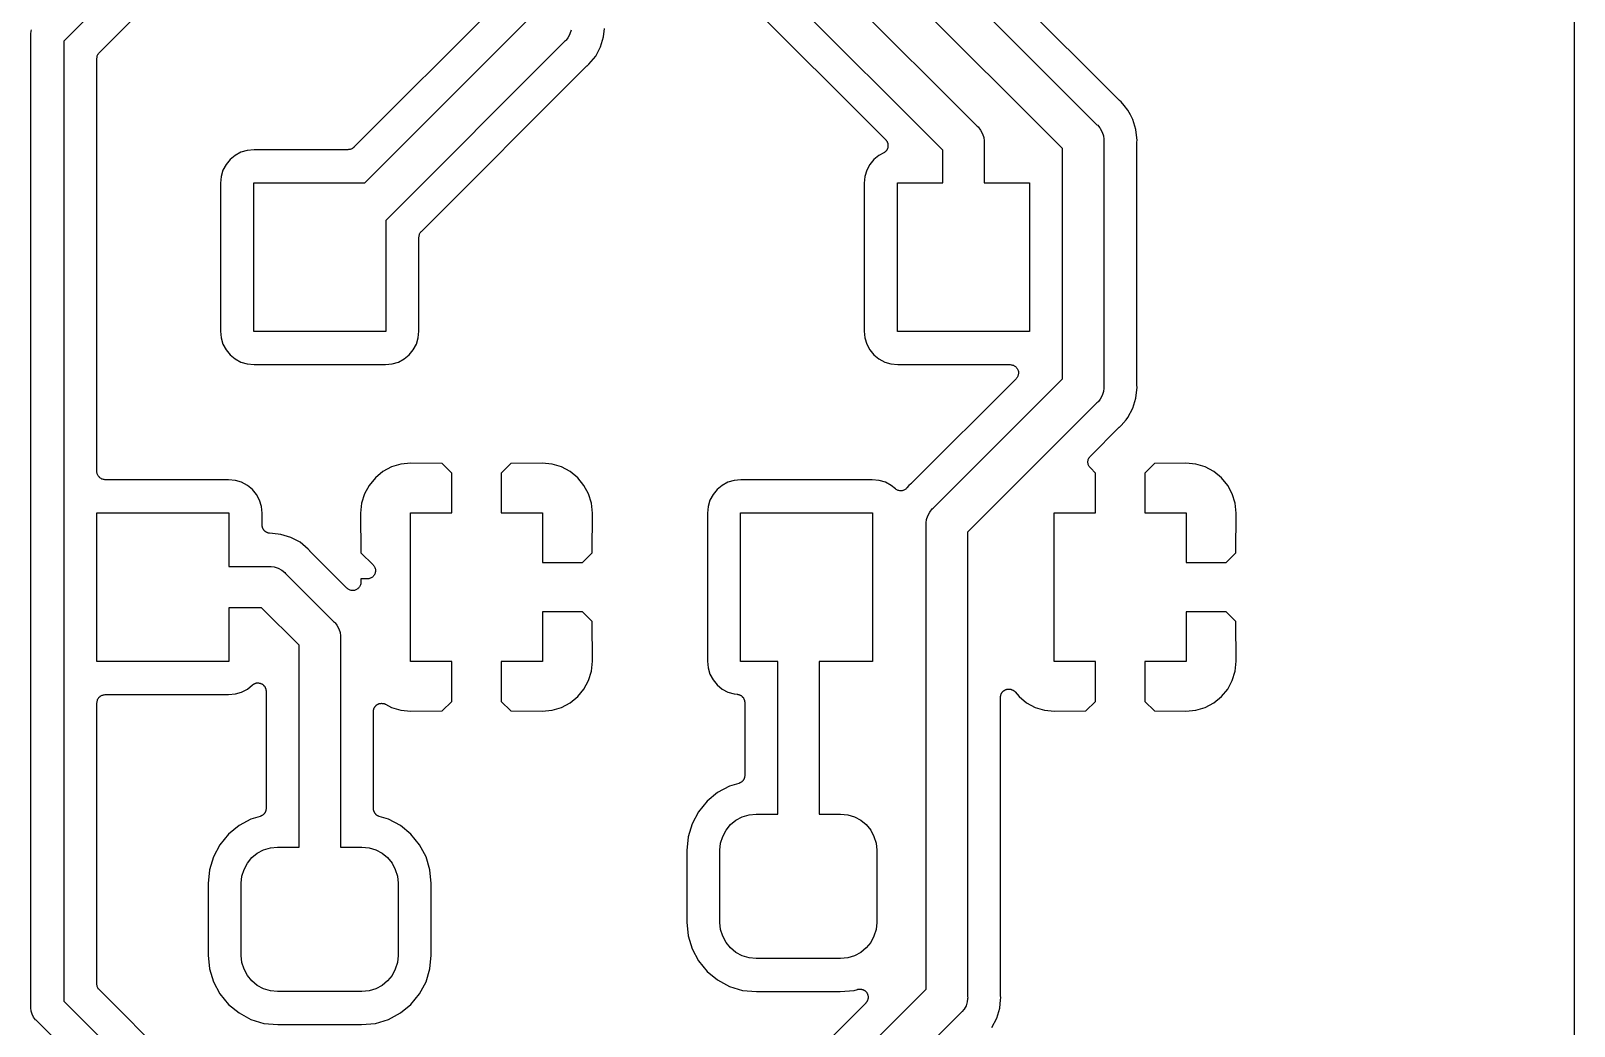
# Model space of a CAD drawing. Extents: x 150 to 178.5, y -114.8 to -80.
# Drawn here: x 169.15 to 178.5, y -110.06 to -104.03 of the extents above; entities that cross this region are included whole.
import ezdxf

# ---------------------------------------------------------------- set-up
doc = ezdxf.new("R2010")
doc.units = 0
doc.header["$MEASUREMENT"] = 0
doc.layers.add('BLACK', color=7, linetype='CONTINUOUS')

msp = doc.modelspace()

# ---------------------------------------------------------------- linework, layer by layer
at = {"layer": 'BLACK', "linetype": 'CONTINUOUS'}
for p, q in [((178.5, -80.05), (178.5, -114.725)), ((170.796, -102.645), (169.35, -104.091)), ((172.875, -102.598), (174.884, -104.607)), ((174.675, -104.752), (172.666, -102.743)), ((169.565, -104.16), (170.825, -102.9)), ((172.71, -103.07), (174.329, -104.688)), ((174.125, -103.113), (175.609, -104.597)), ((175.742, -104.447), (174.34, -103.045)), ((175.4, -104.742), (173.916, -103.258)), ((171.96, -103.88), (171.106, -104.734)), ((171.173, -104.95), (172.175, -103.948)), ((169.15, -104.045), (169.151, -104.032)), ((169.15, -104.05), (169.15, -104.045)), ((169.15, -104.045), (169.15, -104.045)), ((169.15, -104.055), (169.15, -104.05)), ((169.15, -109.945), (169.15, -104.055)), ((169.151, -104.03), (169.154, -104.023)), ((169.151, -104.032), (169.151, -104.03)), ((172.416, -104.048), (172.404, -104.07)), ((172.423, -104.025), (172.416, -104.047)), ((172.416, -104.047), (172.416, -104.048)), ((172.602, -104.125), (172.62, -104.064)), ((172.62, -104.064), (172.625, -104.014)), ((169.35, -104.091), (169.35, -109.909)), ((172.384, -104.093), (171.3, -105.177)), ((172.389, -104.089), (172.384, -104.093)), ((172.393, -104.084), (172.389, -104.089)), ((172.404, -104.07), (172.393, -104.084)), ((172.572, -104.181), (172.602, -104.125)), ((169.55, -104.194), (169.551, -104.19)), ((169.55, -104.195), (169.55, -104.194)), ((169.55, -106.699), (169.55, -104.195)), ((169.55, -104.195), (169.55, -104.195)), ((169.55, -104.195), (169.55, -104.195)), ((169.55, -104.195), (169.55, -104.195)), ((169.551, -104.185), (169.552, -104.18)), ((169.551, -104.19), (169.551, -104.185)), ((169.551, -104.185), (169.551, -104.185)), ((169.551, -104.185), (169.551, -104.185)), ((169.552, -104.18), (169.554, -104.176)), ((169.554, -104.175), (169.556, -104.171)), ((169.554, -104.176), (169.554, -104.175)), ((169.554, -104.176), (169.554, -104.176)), ((169.556, -104.171), (169.558, -104.167)), ((169.558, -104.167), (169.559, -104.167)), ((169.559, -104.167), (169.562, -104.163)), ((169.559, -104.167), (169.559, -104.167)), ((169.562, -104.163), (169.565, -104.16)), ((171.516, -105.244), (172.517, -104.243)), ((172.517, -104.242), (172.519, -104.241)), ((172.517, -104.243), (172.517, -104.242)), ((172.519, -104.241), (172.52, -104.24)), ((172.52, -104.24), (172.531, -104.231)), ((172.531, -104.231), (172.572, -104.181)), ((175.743, -104.449), (175.742, -104.447)), ((175.745, -104.45), (175.743, -104.449)), ((175.756, -104.459), (175.745, -104.45)), ((175.745, -104.45), (175.745, -104.45)), ((175.773, -104.48), (175.756, -104.459)), ((175.797, -104.509), (175.773, -104.48)), ((175.773, -104.48), (175.773, -104.48)), ((175.812, -104.538), (175.797, -104.509)), ((174.884, -104.607), (174.889, -104.611)), ((174.889, -104.611), (174.893, -104.616)), ((174.893, -104.616), (174.893, -104.616)), ((174.893, -104.616), (174.9, -104.625)), ((174.9, -104.625), (174.904, -104.63)), ((175.609, -104.597), (175.614, -104.601)), ((175.614, -104.601), (175.618, -104.606)), ((175.618, -104.606), (175.618, -104.606)), ((175.618, -104.606), (175.626, -104.616)), ((175.626, -104.616), (175.629, -104.62)), ((175.629, -104.62), (175.641, -104.642)), ((175.827, -104.565), (175.812, -104.538)), ((175.812, -104.538), (175.812, -104.538)), ((175.845, -104.626), (175.827, -104.565)), ((175.85, -104.676), (175.845, -104.626)), ((174.329, -104.688), (174.329, -104.689)), ((174.329, -104.689), (174.331, -104.691)), ((174.331, -104.691), (174.332, -104.692)), ((174.332, -104.692), (174.334, -104.694)), ((174.334, -104.694), (174.335, -104.696)), ((174.335, -104.696), (174.336, -104.698)), ((174.336, -104.698), (174.338, -104.7)), ((174.338, -104.7), (174.338, -104.703)), ((174.338, -104.703), (174.34, -104.705)), ((174.34, -104.705), (174.34, -104.707)), ((174.34, -104.707), (174.341, -104.709)), ((174.341, -104.709), (174.342, -104.712)), ((174.342, -104.712), (174.342, -104.714)), ((174.342, -104.714), (174.343, -104.717)), ((174.343, -104.717), (174.343, -104.719)), ((174.343, -104.719), (174.343, -104.722)), ((174.904, -104.63), (174.916, -104.652)), ((174.916, -104.652), (174.923, -104.675)), ((174.923, -104.675), (174.925, -104.694)), ((174.925, -104.694), (174.925, -104.694)), ((174.925, -104.694), (174.926, -104.7)), ((174.926, -104.7), (174.925, -104.706)), ((174.925, -104.706), (174.925, -104.95)), ((175.641, -104.642), (175.648, -104.665)), ((175.648, -104.665), (175.65, -104.684)), ((175.65, -104.684), (175.65, -104.684)), ((175.65, -104.684), (175.651, -104.69)), ((175.651, -104.69), (175.65, -104.696)), ((175.65, -104.696), (175.65, -106.184)), ((175.852, -104.69), (175.85, -104.676)), ((175.85, -104.676), (175.85, -104.676)), ((175.85, -104.704), (175.852, -104.69)), ((175.85, -104.706), (175.85, -104.704)), ((175.85, -104.708), (175.85, -104.706)), ((175.85, -106.172), (175.85, -104.708)), ((175.85, -104.708), (175.85, -104.708)), ((170.358, -104.808), (170.333, -104.838)), ((170.388, -104.783), (170.358, -104.808)), ((170.423, -104.764), (170.388, -104.783)), ((170.461, -104.753), (170.423, -104.764)), ((170.502, -104.749), (170.461, -104.753)), ((171.071, -104.749), (170.502, -104.749)), ((171.075, -104.748), (171.071, -104.749)), ((171.08, -104.748), (171.075, -104.748)), ((171.081, -104.748), (171.08, -104.748)), ((171.08, -104.748), (171.08, -104.748)), ((171.085, -104.747), (171.081, -104.748)), ((171.089, -104.745), (171.085, -104.747)), ((171.09, -104.745), (171.089, -104.745)), ((171.094, -104.743), (171.09, -104.745)), ((171.09, -104.745), (171.09, -104.745)), ((171.098, -104.741), (171.094, -104.743)), ((171.099, -104.74), (171.098, -104.741)), ((171.098, -104.741), (171.098, -104.741)), ((171.102, -104.737), (171.099, -104.74)), ((171.106, -104.735), (171.102, -104.737)), ((171.106, -104.734), (171.106, -104.734)), ((171.106, -104.734), (171.106, -104.734)), ((171.106, -104.734), (171.106, -104.734)), ((171.106, -104.734), (171.106, -104.735)), ((174.258, -104.808), (174.233, -104.838)), ((174.288, -104.783), (174.258, -104.808)), ((174.317, -104.768), (174.288, -104.783)), ((174.319, -104.766), (174.317, -104.768)), ((174.321, -104.765), (174.319, -104.766)), ((174.323, -104.764), (174.321, -104.765)), ((174.325, -104.762), (174.323, -104.764)), ((174.327, -104.761), (174.325, -104.762)), ((174.328, -104.759), (174.327, -104.761)), ((174.33, -104.757), (174.328, -104.759)), ((174.332, -104.755), (174.33, -104.757)), ((174.333, -104.753), (174.332, -104.755)), ((174.335, -104.752), (174.333, -104.753)), ((174.336, -104.749), (174.335, -104.752)), ((174.337, -104.747), (174.336, -104.749)), ((174.338, -104.745), (174.337, -104.747)), ((174.339, -104.743), (174.338, -104.745)), ((174.34, -104.741), (174.339, -104.743)), ((174.341, -104.738), (174.34, -104.741)), ((174.342, -104.736), (174.341, -104.738)), ((174.343, -104.729), (174.342, -104.731)), ((174.342, -104.731), (174.342, -104.734)), ((174.342, -104.734), (174.342, -104.736)), ((174.343, -104.722), (174.343, -104.724)), ((174.343, -104.724), (174.343, -104.726)), ((174.343, -104.726), (174.343, -104.729)), ((174.675, -104.95), (174.675, -104.752)), ((175.4, -106.138), (175.4, -104.742)), ((170.314, -104.873), (170.303, -104.911)), ((170.333, -104.838), (170.314, -104.873)), ((174.214, -104.873), (174.203, -104.911)), ((174.233, -104.838), (174.214, -104.873)), ((170.303, -104.911), (170.299, -104.952)), ((170.299, -104.952), (170.299, -105.848)), ((170.5, -105.85), (170.5, -104.95)), ((170.5, -104.95), (171.173, -104.95)), ((174.203, -104.911), (174.199, -104.952)), ((174.199, -104.952), (174.199, -105.848)), ((174.4, -105.85), (174.4, -104.95)), ((174.4, -104.95), (174.675, -104.95)), ((174.925, -104.95), (175.2, -104.95)), ((175.2, -104.95), (175.2, -105.85)), ((171.3, -105.177), (171.3, -105.85)), ((171.501, -105.278), (171.502, -105.274)), ((171.501, -105.279), (171.501, -105.278)), ((171.501, -105.848), (171.501, -105.279)), ((171.501, -105.279), (171.501, -105.279)), ((171.501, -105.279), (171.501, -105.279)), ((171.501, -105.279), (171.501, -105.279)), ((171.502, -105.269), (171.504, -105.264)), ((171.502, -105.274), (171.502, -105.269)), ((171.502, -105.269), (171.502, -105.269)), ((171.502, -105.269), (171.502, -105.269)), ((171.504, -105.264), (171.505, -105.26)), ((171.505, -105.259), (171.507, -105.255)), ((171.505, -105.26), (171.505, -105.259)), ((171.505, -105.26), (171.505, -105.26)), ((171.507, -105.255), (171.51, -105.251)), ((171.51, -105.251), (171.513, -105.247)), ((171.51, -105.251), (171.51, -105.251)), ((171.51, -105.251), (171.51, -105.251)), ((171.513, -105.247), (171.516, -105.244)), ((170.299, -105.848), (170.303, -105.889)), ((170.303, -105.889), (170.314, -105.927)), ((170.314, -105.927), (170.333, -105.962)), ((171.3, -105.85), (170.5, -105.85)), ((171.467, -105.962), (171.486, -105.927)), ((171.486, -105.927), (171.497, -105.889)), ((171.497, -105.889), (171.501, -105.848)), ((174.199, -105.848), (174.203, -105.889)), ((174.203, -105.889), (174.214, -105.927)), ((174.214, -105.927), (174.233, -105.962)), ((175.2, -105.85), (174.4, -105.85)), ((170.333, -105.962), (170.358, -105.992)), ((170.358, -105.992), (170.388, -106.017)), ((170.388, -106.017), (170.423, -106.036)), ((171.377, -106.036), (171.412, -106.017)), ((171.412, -106.017), (171.442, -105.992)), ((171.442, -105.992), (171.467, -105.962)), ((174.233, -105.962), (174.258, -105.992)), ((174.258, -105.992), (174.288, -106.017)), ((174.288, -106.017), (174.323, -106.036)), ((170.423, -106.036), (170.461, -106.047)), ((170.461, -106.047), (170.502, -106.051)), ((170.502, -106.051), (171.298, -106.051)), ((171.298, -106.051), (171.339, -106.047)), ((171.339, -106.047), (171.377, -106.036)), ((174.323, -106.036), (174.361, -106.047)), ((174.361, -106.047), (174.402, -106.051)), ((174.402, -106.051), (175.083, -106.051)), ((175.083, -106.051), (175.084, -106.051)), ((175.084, -106.051), (175.084, -106.051)), ((175.084, -106.051), (175.084, -106.051)), ((175.084, -106.051), (175.084, -106.051)), ((175.084, -106.051), (175.089, -106.052)), ((175.089, -106.052), (175.094, -106.052)), ((175.094, -106.052), (175.094, -106.052)), ((175.094, -106.052), (175.094, -106.052)), ((175.094, -106.052), (175.098, -106.054)), ((175.098, -106.054), (175.103, -106.055)), ((175.103, -106.055), (175.103, -106.055)), ((175.103, -106.055), (175.103, -106.055)), ((175.103, -106.055), (175.107, -106.058)), ((175.107, -106.058), (175.112, -106.06)), ((175.112, -106.06), (175.112, -106.06)), ((175.112, -106.06), (175.112, -106.06)), ((175.112, -106.06), (175.115, -106.063)), ((175.115, -106.063), (175.119, -106.066)), ((175.119, -106.066), (175.119, -106.066)), ((175.119, -106.066), (175.119, -106.066)), ((175.119, -106.066), (175.122, -106.07)), ((175.122, -106.07), (175.125, -106.074)), ((175.125, -106.074), (175.125, -106.074)), ((175.125, -106.074), (175.125, -106.074)), ((175.125, -106.074), (175.127, -106.078)), ((175.127, -106.078), (175.13, -106.082)), ((175.13, -106.121), (175.127, -106.125)), ((175.13, -106.082), (175.13, -106.082)), ((175.13, -106.082), (175.13, -106.082)), ((175.13, -106.082), (175.131, -106.087)), ((175.131, -106.116), (175.13, -106.12)), ((175.13, -106.12), (175.13, -106.121)), ((175.13, -106.121), (175.13, -106.121)), ((175.131, -106.087), (175.133, -106.092)), ((175.132, -106.111), (175.131, -106.116)), ((175.133, -106.106), (175.132, -106.111)), ((175.132, -106.111), (175.132, -106.111)), ((175.132, -106.111), (175.132, -106.111)), ((175.133, -106.092), (175.133, -106.092)), ((175.133, -106.092), (175.133, -106.092)), ((175.133, -106.092), (175.133, -106.096)), ((175.133, -106.096), (175.133, -106.101)), ((175.133, -106.101), (175.133, -106.101)), ((175.133, -106.101), (175.133, -106.102)), ((175.133, -106.102), (175.133, -106.106)), ((175.119, -106.137), (174.483, -106.772)), ((174.616, -106.922), (175.4, -106.138)), ((175.122, -106.133), (175.119, -106.137)), ((175.119, -106.137), (175.119, -106.137)), ((175.119, -106.137), (175.119, -106.137)), ((175.119, -106.137), (175.119, -106.137)), ((175.125, -106.129), (175.122, -106.133)), ((175.127, -106.125), (175.125, -106.129)), ((175.125, -106.129), (175.125, -106.129)), ((175.125, -106.129), (175.125, -106.129)), ((175.648, -106.215), (175.641, -106.238)), ((175.65, -106.196), (175.648, -106.213)), ((175.648, -106.213), (175.648, -106.215)), ((175.65, -106.184), (175.651, -106.19)), ((175.651, -106.19), (175.65, -106.196)), ((175.65, -106.196), (175.65, -106.196)), ((175.845, -106.254), (175.85, -106.204)), ((175.85, -106.174), (175.85, -106.172)), ((175.85, -106.176), (175.85, -106.174)), ((175.852, -106.19), (175.85, -106.176)), ((175.85, -106.176), (175.85, -106.176)), ((175.85, -106.204), (175.852, -106.19)), ((175.85, -106.204), (175.85, -106.204)), ((175.609, -106.283), (174.825, -107.067)), ((175.614, -106.279), (175.609, -106.283)), ((175.618, -106.274), (175.614, -106.279)), ((175.629, -106.26), (175.618, -106.274)), ((175.618, -106.274), (175.618, -106.274)), ((175.641, -106.238), (175.629, -106.26)), ((175.827, -106.315), (175.845, -106.254)), ((175.756, -106.421), (175.785, -106.385)), ((175.785, -106.385), (175.797, -106.371)), ((175.785, -106.385), (175.785, -106.385)), ((175.797, -106.371), (175.827, -106.315)), ((175.569, -106.606), (175.742, -106.433)), ((175.742, -106.432), (175.744, -106.431)), ((175.742, -106.433), (175.742, -106.432)), ((175.744, -106.431), (175.745, -106.43)), ((175.745, -106.43), (175.756, -106.421)), ((171.335, -106.671), (171.283, -106.699)), ((171.391, -106.654), (171.335, -106.671)), ((171.452, -106.648), (171.391, -106.654)), ((171.642, -106.65), (171.452, -106.648)), ((171.7, -106.708), (171.642, -106.65)), ((172.058, -106.65), (172, -106.708)), ((172.248, -106.648), (172.058, -106.65)), ((172.309, -106.654), (172.248, -106.648)), ((172.365, -106.671), (172.309, -106.654)), ((172.417, -106.699), (172.365, -106.671)), ((175.554, -106.636), (175.555, -106.632)), ((175.554, -106.641), (175.554, -106.636)), ((175.554, -106.646), (175.554, -106.641)), ((175.554, -106.641), (175.554, -106.641)), ((175.554, -106.641), (175.554, -106.641)), ((175.555, -106.651), (175.554, -106.646)), ((175.555, -106.631), (175.556, -106.627)), ((175.555, -106.632), (175.555, -106.631)), ((175.555, -106.631), (175.555, -106.631)), ((175.556, -106.656), (175.555, -106.651)), ((175.555, -106.651), (175.555, -106.651)), ((175.555, -106.651), (175.555, -106.651)), ((175.556, -106.627), (175.558, -106.622)), ((175.557, -106.66), (175.556, -106.656)), ((175.558, -106.66), (175.557, -106.66)), ((175.558, -106.622), (175.56, -106.618)), ((175.558, -106.622), (175.558, -106.622)), ((175.558, -106.622), (175.558, -106.622)), ((175.56, -106.665), (175.558, -106.66)), ((175.558, -106.66), (175.558, -106.66)), ((175.56, -106.618), (175.562, -106.614)), ((175.562, -106.669), (175.56, -106.665)), ((175.562, -106.614), (175.562, -106.613)), ((175.562, -106.613), (175.563, -106.613)), ((175.565, -106.673), (175.562, -106.669)), ((175.562, -106.669), (175.562, -106.669)), ((175.562, -106.669), (175.562, -106.669)), ((175.563, -106.613), (175.566, -106.61)), ((175.568, -106.676), (175.565, -106.673)), ((175.566, -106.61), (175.569, -106.606)), ((175.568, -106.677), (175.568, -106.676)), ((175.569, -106.677), (175.568, -106.677)), ((175.568, -106.677), (175.568, -106.677)), ((175.568, -106.677), (175.568, -106.677)), ((175.6, -106.708), (175.569, -106.677)), ((175.958, -106.65), (175.9, -106.708)), ((176.148, -106.648), (175.958, -106.65)), ((176.209, -106.654), (176.148, -106.648)), ((176.265, -106.671), (176.209, -106.654)), ((176.317, -106.699), (176.265, -106.671)), ((169.55, -106.704), (169.55, -106.699)), ((169.551, -106.708), (169.55, -106.704)), ((169.551, -106.709), (169.551, -106.708)), ((169.551, -106.708), (169.551, -106.708)), ((169.552, -106.713), (169.551, -106.709)), ((169.554, -106.718), (169.552, -106.713)), ((169.556, -106.722), (169.554, -106.718)), ((169.554, -106.718), (169.554, -106.718)), ((169.554, -106.718), (169.554, -106.718)), ((169.558, -106.726), (169.556, -106.722)), ((169.561, -106.73), (169.558, -106.726)), ((169.558, -106.726), (169.558, -106.726)), ((169.558, -106.726), (169.558, -106.726)), ((169.564, -106.734), (169.561, -106.73)), ((169.565, -106.734), (169.564, -106.734)), ((169.564, -106.734), (169.564, -106.734)), ((169.568, -106.737), (169.565, -106.734)), ((169.572, -106.74), (169.568, -106.737)), ((169.576, -106.742), (169.572, -106.74)), ((169.572, -106.74), (169.572, -106.74)), ((169.572, -106.74), (169.572, -106.74)), ((169.58, -106.745), (169.576, -106.742)), ((169.581, -106.745), (169.58, -106.745)), ((169.58, -106.745), (169.58, -106.745)), ((169.585, -106.746), (169.581, -106.745)), ((169.59, -106.748), (169.585, -106.746)), ((169.595, -106.748), (169.59, -106.748)), ((169.59, -106.748), (169.59, -106.748)), ((169.59, -106.748), (169.59, -106.748)), ((169.599, -106.749), (169.595, -106.748)), ((169.6, -106.749), (169.599, -106.749)), ((170.348, -106.749), (169.6, -106.749)), ((169.6, -106.749), (169.6, -106.749)), ((169.6, -106.749), (169.6, -106.749)), ((169.6, -106.749), (169.6, -106.749)), ((170.389, -106.753), (170.348, -106.749)), ((170.427, -106.764), (170.389, -106.753)), ((170.462, -106.783), (170.427, -106.764)), ((171.237, -106.737), (171.199, -106.783)), ((171.283, -106.699), (171.237, -106.737)), ((171.7, -106.95), (171.7, -106.708)), ((172, -106.708), (172, -106.95)), ((172.463, -106.737), (172.417, -106.699)), ((172.501, -106.783), (172.463, -106.737)), ((173.373, -106.764), (173.338, -106.783)), ((173.411, -106.753), (173.373, -106.764)), ((173.452, -106.749), (173.411, -106.753)), ((174.248, -106.749), (173.452, -106.749)), ((174.289, -106.753), (174.248, -106.749)), ((174.327, -106.764), (174.289, -106.753)), ((174.362, -106.783), (174.327, -106.764)), ((174.48, -106.775), (174.469, -106.784)), ((174.481, -106.774), (174.48, -106.775)), ((174.483, -106.773), (174.481, -106.774)), ((174.483, -106.772), (174.483, -106.773)), ((175.6, -106.95), (175.6, -106.708)), ((175.9, -106.708), (175.9, -106.95)), ((176.363, -106.737), (176.317, -106.699)), ((176.401, -106.783), (176.363, -106.737)), ((170.492, -106.808), (170.462, -106.783)), ((170.517, -106.838), (170.492, -106.808)), ((170.536, -106.873), (170.517, -106.838)), ((171.171, -106.835), (171.154, -106.891)), ((171.199, -106.783), (171.171, -106.835)), ((172.529, -106.835), (172.501, -106.783)), ((172.546, -106.891), (172.529, -106.835)), ((173.283, -106.838), (173.264, -106.873)), ((173.308, -106.808), (173.283, -106.838)), ((173.338, -106.783), (173.308, -106.808)), ((174.388, -106.804), (174.362, -106.783)), ((174.392, -106.807), (174.388, -106.804)), ((174.396, -106.81), (174.392, -106.807)), ((174.4, -106.812), (174.396, -106.81)), ((174.396, -106.81), (174.396, -106.81)), ((174.396, -106.81), (174.396, -106.81)), ((174.405, -106.813), (174.4, -106.812)), ((174.405, -106.814), (174.405, -106.813)), ((174.405, -106.813), (174.405, -106.813)), ((174.409, -106.814), (174.405, -106.814)), ((174.414, -106.815), (174.409, -106.814)), ((174.419, -106.815), (174.414, -106.815)), ((174.414, -106.815), (174.414, -106.815)), ((174.414, -106.815), (174.414, -106.815)), ((174.424, -106.815), (174.419, -106.815)), ((174.429, -106.815), (174.424, -106.815)), ((174.424, -106.815), (174.424, -106.815)), ((174.424, -106.815), (174.424, -106.815)), ((174.433, -106.814), (174.429, -106.815)), ((174.434, -106.814), (174.433, -106.814)), ((174.438, -106.812), (174.434, -106.814)), ((174.434, -106.814), (174.434, -106.814)), ((174.443, -106.81), (174.438, -106.812)), ((174.447, -106.807), (174.443, -106.81)), ((174.443, -106.81), (174.443, -106.81)), ((174.443, -106.81), (174.443, -106.81)), ((174.451, -106.805), (174.447, -106.807)), ((174.454, -106.801), (174.451, -106.805)), ((174.451, -106.805), (174.451, -106.805)), ((174.451, -106.805), (174.451, -106.805)), ((174.458, -106.798), (174.454, -106.801)), ((174.469, -106.784), (174.458, -106.797)), ((174.458, -106.797), (174.458, -106.798)), ((174.458, -106.798), (174.458, -106.798)), ((174.458, -106.798), (174.458, -106.798)), ((174.458, -106.798), (174.458, -106.798)), ((176.429, -106.835), (176.401, -106.783)), ((176.446, -106.891), (176.429, -106.835)), ((169.55, -107.85), (169.55, -106.95)), ((169.55, -106.95), (170.35, -106.95)), ((170.35, -106.95), (170.35, -107.275)), ((170.547, -106.911), (170.536, -106.873)), ((170.551, -106.952), (170.547, -106.911)), ((170.551, -107.023), (170.551, -106.952)), ((171.154, -106.891), (171.148, -106.952)), ((171.148, -106.952), (171.15, -107.192)), ((171.45, -107.85), (171.45, -106.95)), ((171.45, -106.95), (171.7, -106.95)), ((172, -106.95), (172.25, -106.95)), ((172.25, -106.95), (172.25, -107.25)), ((172.552, -106.952), (172.546, -106.891)), ((172.55, -107.192), (172.552, -106.952)), ((173.253, -106.911), (173.249, -106.952)), ((173.249, -106.952), (173.249, -107.848)), ((173.264, -106.873), (173.253, -106.911)), ((173.45, -107.85), (173.45, -106.95)), ((173.45, -106.95), (174.25, -106.95)), ((174.25, -106.95), (174.25, -107.85)), ((174.584, -106.967), (174.596, -106.945)), ((174.596, -106.945), (174.611, -106.926)), ((174.611, -106.926), (174.616, -106.922)), ((175.35, -107.85), (175.35, -106.95)), ((175.35, -106.95), (175.6, -106.95)), ((175.9, -106.95), (176.15, -106.95)), ((176.15, -106.95), (176.15, -107.25)), ((176.452, -106.952), (176.446, -106.891)), ((176.45, -107.192), (176.452, -106.952)), ((170.551, -107.026), (170.551, -107.023)), ((170.551, -107.028), (170.551, -107.026)), ((170.552, -107.03), (170.551, -107.028)), ((170.552, -107.033), (170.552, -107.03)), ((170.553, -107.035), (170.552, -107.033)), ((170.553, -107.037), (170.553, -107.035)), ((170.554, -107.04), (170.553, -107.037)), ((170.555, -107.042), (170.554, -107.04)), ((170.556, -107.044), (170.555, -107.042)), ((170.557, -107.046), (170.556, -107.044)), ((170.558, -107.049), (170.557, -107.046)), ((170.56, -107.051), (170.558, -107.049)), ((170.561, -107.053), (170.56, -107.051)), ((170.562, -107.055), (170.561, -107.053)), ((170.564, -107.056), (170.562, -107.055)), ((170.566, -107.059), (170.564, -107.056)), ((174.574, -107.015), (174.575, -107.009)), ((174.575, -107.021), (174.574, -107.015)), ((174.575, -107.009), (174.577, -106.99)), ((174.575, -107.009), (174.575, -107.009)), ((174.575, -109.836), (174.575, -107.021)), ((174.577, -106.99), (174.584, -106.967)), ((170.567, -107.06), (170.566, -107.059)), ((170.569, -107.062), (170.567, -107.06)), ((170.571, -107.063), (170.569, -107.062)), ((170.573, -107.065), (170.571, -107.063)), ((170.575, -107.066), (170.573, -107.065)), ((170.577, -107.067), (170.575, -107.066)), ((170.58, -107.068), (170.577, -107.067)), ((170.582, -107.069), (170.58, -107.068)), ((170.584, -107.07), (170.582, -107.069)), ((170.586, -107.071), (170.584, -107.07)), ((170.589, -107.072), (170.586, -107.071)), ((170.591, -107.072), (170.589, -107.072)), ((170.593, -107.073), (170.591, -107.072)), ((170.596, -107.073), (170.593, -107.073)), ((170.614, -107.075), (170.596, -107.073)), ((170.596, -107.073), (170.596, -107.073)), ((170.664, -107.08), (170.614, -107.075)), ((170.614, -107.075), (170.614, -107.075)), ((170.725, -107.098), (170.664, -107.08)), ((170.781, -107.128), (170.725, -107.098)), ((170.831, -107.169), (170.781, -107.128)), ((174.825, -107.067), (174.825, -109.881)), ((170.84, -107.18), (170.831, -107.169)), ((170.841, -107.181), (170.84, -107.18)), ((170.842, -107.183), (170.841, -107.181)), ((170.843, -107.183), (170.842, -107.183)), ((171.065, -107.405), (170.843, -107.183)), ((171.15, -107.192), (171.223, -107.265)), ((172.492, -107.25), (172.55, -107.192)), ((176.392, -107.25), (176.45, -107.192)), ((170.35, -107.275), (170.594, -107.275)), ((170.594, -107.275), (170.6, -107.274)), ((170.6, -107.274), (170.606, -107.275)), ((170.606, -107.275), (170.606, -107.275)), ((170.606, -107.275), (170.625, -107.277)), ((170.625, -107.277), (170.648, -107.284)), ((170.648, -107.284), (170.67, -107.296)), ((170.67, -107.296), (170.689, -107.311)), ((170.689, -107.311), (170.693, -107.316)), ((170.693, -107.316), (170.984, -107.607)), ((171.223, -107.336), (171.219, -107.339)), ((171.223, -107.265), (171.223, -107.265)), ((171.223, -107.265), (171.223, -107.265)), ((171.223, -107.265), (171.223, -107.265)), ((171.223, -107.265), (171.223, -107.265)), ((171.223, -107.265), (171.226, -107.269)), ((171.226, -107.332), (171.223, -107.335)), ((171.223, -107.335), (171.223, -107.336)), ((171.223, -107.336), (171.223, -107.336)), ((171.226, -107.269), (171.229, -107.273)), ((171.229, -107.328), (171.226, -107.332)), ((171.229, -107.273), (171.229, -107.273)), ((171.229, -107.273), (171.229, -107.273)), ((171.229, -107.273), (171.232, -107.277)), ((171.231, -107.324), (171.229, -107.328)), ((171.229, -107.328), (171.229, -107.328)), ((171.229, -107.328), (171.229, -107.328)), ((171.234, -107.32), (171.231, -107.324)), ((171.232, -107.277), (171.234, -107.281)), ((171.234, -107.281), (171.234, -107.281)), ((171.234, -107.281), (171.234, -107.281)), ((171.234, -107.281), (171.235, -107.286)), ((171.235, -107.315), (171.234, -107.319)), ((171.234, -107.319), (171.234, -107.319)), ((171.234, -107.319), (171.234, -107.32)), ((171.235, -107.286), (171.237, -107.291)), ((171.236, -107.31), (171.235, -107.315)), ((171.237, -107.305), (171.236, -107.31)), ((171.236, -107.31), (171.236, -107.31)), ((171.236, -107.31), (171.236, -107.31)), ((171.237, -107.291), (171.237, -107.291)), ((171.237, -107.291), (171.237, -107.291)), ((171.237, -107.291), (171.237, -107.296)), ((171.237, -107.296), (171.237, -107.3)), ((171.237, -107.3), (171.237, -107.3)), ((171.237, -107.3), (171.237, -107.301)), ((171.237, -107.301), (171.237, -107.305)), ((172.25, -107.25), (172.492, -107.25)), ((176.15, -107.25), (176.392, -107.25)), ((171.068, -107.408), (171.065, -107.405)), ((171.065, -107.405), (171.065, -107.405)), ((171.065, -107.405), (171.065, -107.405)), ((171.065, -107.405), (171.065, -107.405)), ((171.072, -107.411), (171.068, -107.408)), ((171.076, -107.414), (171.072, -107.411)), ((171.072, -107.411), (171.072, -107.411)), ((171.072, -107.411), (171.072, -107.411)), ((171.081, -107.416), (171.076, -107.414)), ((171.085, -107.417), (171.081, -107.416)), ((171.081, -107.416), (171.081, -107.416)), ((171.081, -107.416), (171.081, -107.416)), ((171.09, -107.419), (171.085, -107.417)), ((171.095, -107.419), (171.09, -107.419)), ((171.09, -107.419), (171.09, -107.419)), ((171.09, -107.419), (171.09, -107.419)), ((171.1, -107.42), (171.095, -107.419)), ((171.105, -107.419), (171.1, -107.42)), ((171.1, -107.42), (171.1, -107.42)), ((171.1, -107.42), (171.1, -107.42)), ((171.109, -107.419), (171.105, -107.419)), ((171.11, -107.419), (171.109, -107.419)), ((171.109, -107.419), (171.109, -107.419)), ((171.114, -107.417), (171.11, -107.419)), ((171.119, -107.416), (171.114, -107.417)), ((171.123, -107.414), (171.119, -107.416)), ((171.119, -107.416), (171.119, -107.416)), ((171.119, -107.416), (171.119, -107.416)), ((171.127, -107.412), (171.123, -107.414)), ((171.128, -107.411), (171.127, -107.411)), ((171.127, -107.411), (171.127, -107.412)), ((171.131, -107.408), (171.128, -107.411)), ((171.135, -107.405), (171.131, -107.408)), ((171.138, -107.402), (171.135, -107.405)), ((171.135, -107.405), (171.135, -107.405)), ((171.135, -107.405), (171.135, -107.405)), ((171.141, -107.398), (171.138, -107.402)), ((171.144, -107.394), (171.141, -107.398)), ((171.141, -107.398), (171.141, -107.398)), ((171.141, -107.398), (171.141, -107.398)), ((171.146, -107.389), (171.144, -107.394)), ((171.147, -107.385), (171.146, -107.389)), ((171.146, -107.389), (171.146, -107.389)), ((171.146, -107.389), (171.146, -107.389)), ((171.149, -107.38), (171.147, -107.385)), ((171.15, -107.37), (171.149, -107.375)), ((171.149, -107.375), (171.149, -107.38)), ((171.149, -107.38), (171.149, -107.38)), ((171.149, -107.38), (171.149, -107.38)), ((171.187, -107.35), (171.15, -107.35)), ((171.15, -107.35), (171.15, -107.37)), ((171.15, -107.37), (171.15, -107.37)), ((171.15, -107.37), (171.15, -107.37)), ((171.15, -107.37), (171.15, -107.37)), ((171.15, -107.37), (171.15, -107.37)), ((171.192, -107.35), (171.187, -107.35)), ((171.197, -107.349), (171.192, -107.35)), ((171.202, -107.348), (171.197, -107.349)), ((171.197, -107.349), (171.197, -107.349)), ((171.197, -107.349), (171.197, -107.349)), ((171.206, -107.346), (171.202, -107.348)), ((171.207, -107.346), (171.206, -107.346)), ((171.206, -107.346), (171.206, -107.346)), ((171.211, -107.344), (171.207, -107.346)), ((171.215, -107.342), (171.211, -107.344)), ((171.219, -107.339), (171.215, -107.342)), ((171.215, -107.342), (171.215, -107.342)), ((171.215, -107.342), (171.215, -107.342)), ((170.548, -107.525), (170.35, -107.525)), ((170.35, -107.525), (170.35, -107.85)), ((170.775, -107.752), (170.548, -107.525)), ((170.984, -107.607), (170.989, -107.611)), ((170.989, -107.611), (170.993, -107.616)), ((170.993, -107.616), (170.993, -107.616)), ((170.993, -107.616), (171.004, -107.63)), ((172.25, -107.55), (172.25, -107.85)), ((172.492, -107.55), (172.25, -107.55)), ((172.55, -107.608), (172.492, -107.55)), ((172.552, -107.848), (172.55, -107.608)), ((176.15, -107.55), (176.15, -107.85)), ((176.392, -107.55), (176.15, -107.55)), ((176.45, -107.608), (176.392, -107.55)), ((176.452, -107.848), (176.45, -107.608)), ((171.004, -107.63), (171.016, -107.652)), ((171.016, -107.652), (171.023, -107.675)), ((171.023, -107.675), (171.025, -107.694)), ((171.025, -107.694), (171.025, -107.694)), ((171.025, -107.694), (171.026, -107.7)), ((171.026, -107.7), (171.025, -107.706)), ((171.025, -107.706), (171.025, -108.975)), ((170.775, -108.975), (170.775, -107.752)), ((170.35, -107.85), (169.55, -107.85)), ((171.7, -107.85), (171.45, -107.85)), ((171.7, -108.092), (171.7, -107.85)), ((172.25, -107.85), (172, -107.85)), ((172, -107.85), (172, -108.092)), ((172.546, -107.909), (172.552, -107.848)), ((173.249, -107.848), (173.253, -107.889)), ((173.253, -107.889), (173.264, -107.927)), ((173.675, -107.85), (173.45, -107.85)), ((173.675, -108.775), (173.675, -107.85)), ((174.25, -107.85), (173.925, -107.85)), ((173.925, -107.85), (173.925, -108.775)), ((175.6, -107.85), (175.35, -107.85)), ((175.6, -108.092), (175.6, -107.85)), ((176.15, -107.85), (175.9, -107.85)), ((175.9, -107.85), (175.9, -108.092)), ((176.446, -107.909), (176.452, -107.848)), ((170.462, -108.017), (170.493, -107.991)), ((170.493, -107.991), (170.494, -107.991)), ((170.494, -107.991), (170.496, -107.989)), ((170.496, -107.989), (170.498, -107.988)), ((170.498, -107.988), (170.5, -107.987)), ((170.5, -107.987), (170.502, -107.985)), ((170.502, -107.985), (170.504, -107.985)), ((170.504, -107.985), (170.506, -107.983)), ((170.506, -107.983), (170.509, -107.983)), ((170.509, -107.983), (170.511, -107.982)), ((170.511, -107.982), (170.513, -107.981)), ((170.513, -107.981), (170.516, -107.981)), ((170.516, -107.981), (170.518, -107.98)), ((170.518, -107.98), (170.521, -107.98)), ((170.521, -107.98), (170.523, -107.98)), ((170.523, -107.98), (170.525, -107.98)), ((170.525, -107.98), (170.528, -107.98)), ((170.528, -107.98), (170.53, -107.98)), ((170.53, -107.98), (170.533, -107.981)), ((170.533, -107.981), (170.535, -107.981)), ((170.535, -107.981), (170.537, -107.982)), ((170.537, -107.982), (170.54, -107.982)), ((170.54, -107.982), (170.542, -107.983)), ((170.542, -107.983), (170.544, -107.984)), ((170.544, -107.984), (170.547, -107.985)), ((170.547, -107.985), (170.549, -107.986)), ((170.549, -107.986), (170.551, -107.987)), ((170.551, -107.987), (170.553, -107.988)), ((170.553, -107.988), (170.555, -107.99)), ((170.555, -107.99), (170.557, -107.991)), ((170.557, -107.991), (170.559, -107.993)), ((172.501, -108.017), (172.529, -107.965)), ((172.529, -107.965), (172.546, -107.909)), ((173.264, -107.927), (173.283, -107.962)), ((173.283, -107.962), (173.308, -107.992)), ((173.308, -107.992), (173.338, -108.017)), ((176.401, -108.017), (176.429, -107.965)), ((176.429, -107.965), (176.446, -107.909)), ((169.553, -108.086), (169.554, -108.082)), ((169.554, -108.082), (169.556, -108.077)), ((169.554, -108.082), (169.554, -108.082)), ((169.554, -108.082), (169.554, -108.082)), ((169.556, -108.077), (169.559, -108.073)), ((169.559, -108.073), (169.562, -108.069)), ((169.559, -108.073), (169.559, -108.073)), ((169.559, -108.073), (169.559, -108.073)), ((169.562, -108.069), (169.565, -108.066)), ((169.565, -108.065), (169.569, -108.063)), ((169.565, -108.066), (169.565, -108.065)), ((169.565, -108.066), (169.565, -108.066)), ((169.569, -108.063), (169.572, -108.06)), ((169.572, -108.06), (169.572, -108.059)), ((169.572, -108.059), (169.573, -108.059)), ((169.573, -108.059), (169.577, -108.057)), ((169.577, -108.057), (169.581, -108.055)), ((169.581, -108.055), (169.586, -108.054)), ((169.581, -108.055), (169.581, -108.055)), ((169.581, -108.055), (169.581, -108.055)), ((169.586, -108.054), (169.59, -108.052)), ((169.59, -108.052), (169.59, -108.052)), ((169.59, -108.052), (169.591, -108.052)), ((169.591, -108.052), (169.595, -108.052)), ((169.595, -108.052), (169.6, -108.051)), ((169.6, -108.051), (170.348, -108.051)), ((170.348, -108.051), (170.389, -108.047)), ((170.389, -108.047), (170.427, -108.036)), ((170.427, -108.036), (170.462, -108.017)), ((170.559, -107.993), (170.56, -107.995)), ((170.56, -107.995), (170.562, -107.997)), ((170.562, -107.997), (170.564, -107.998)), ((170.564, -107.998), (170.565, -108)), ((170.565, -108), (170.567, -108.002)), ((170.567, -108.002), (170.568, -108.004)), ((170.568, -108.004), (170.569, -108.006)), ((170.569, -108.006), (170.57, -108.009)), ((170.57, -108.009), (170.571, -108.011)), ((170.571, -108.011), (170.572, -108.013)), ((170.572, -108.013), (170.573, -108.016)), ((170.573, -108.016), (170.573, -108.018)), ((170.573, -108.018), (170.574, -108.02)), ((170.574, -108.02), (170.574, -108.023)), ((170.574, -108.023), (170.575, -108.025)), ((170.575, -108.025), (170.575, -108.027)), ((170.575, -108.027), (170.575, -108.03)), ((170.575, -108.03), (170.575, -108.741)), ((172.417, -108.101), (172.463, -108.063)), ((172.463, -108.063), (172.501, -108.017)), ((173.338, -108.017), (173.373, -108.036)), ((173.373, -108.036), (173.411, -108.047)), ((173.411, -108.047), (173.43, -108.049)), ((173.43, -108.049), (173.431, -108.049)), ((173.431, -108.049), (173.433, -108.05)), ((173.433, -108.05), (173.435, -108.05)), ((173.435, -108.05), (173.438, -108.051)), ((173.438, -108.051), (173.44, -108.051)), ((173.44, -108.051), (173.442, -108.052)), ((173.442, -108.052), (173.444, -108.053)), ((173.444, -108.053), (173.447, -108.054)), ((173.447, -108.054), (173.449, -108.055)), ((173.449, -108.055), (173.451, -108.056)), ((173.451, -108.056), (173.453, -108.057)), ((173.453, -108.057), (173.455, -108.059)), ((173.455, -108.059), (173.457, -108.06)), ((173.457, -108.06), (173.459, -108.062)), ((173.459, -108.062), (173.46, -108.064)), ((173.46, -108.064), (173.462, -108.066)), ((173.462, -108.066), (173.464, -108.067)), ((173.464, -108.067), (173.465, -108.069)), ((173.465, -108.069), (173.467, -108.071)), ((173.467, -108.071), (173.468, -108.073)), ((173.468, -108.073), (173.469, -108.076)), ((173.469, -108.076), (173.47, -108.078)), ((173.47, -108.078), (173.471, -108.08)), ((173.471, -108.08), (173.472, -108.082)), ((173.472, -108.082), (173.473, -108.085)), ((173.473, -108.085), (173.473, -108.087)), ((175.025, -108.061), (175.026, -108.059)), ((175.025, -108.064), (175.025, -108.061)), ((175.025, -108.066), (175.025, -108.064)), ((175.025, -108.067), (175.025, -108.066)), ((175.025, -109.869), (175.025, -108.067)), ((175.026, -108.056), (175.027, -108.054)), ((175.026, -108.059), (175.026, -108.056)), ((175.027, -108.052), (175.028, -108.049)), ((175.027, -108.054), (175.027, -108.052)), ((175.028, -108.049), (175.029, -108.047)), ((175.029, -108.047), (175.03, -108.045)), ((175.03, -108.045), (175.031, -108.043)), ((175.031, -108.043), (175.033, -108.041)), ((175.033, -108.041), (175.034, -108.038)), ((175.034, -108.038), (175.035, -108.037)), ((175.035, -108.037), (175.037, -108.035)), ((175.037, -108.035), (175.038, -108.033)), ((175.038, -108.033), (175.04, -108.031)), ((175.04, -108.031), (175.042, -108.029)), ((175.042, -108.029), (175.044, -108.028)), ((175.044, -108.028), (175.046, -108.026)), ((175.046, -108.026), (175.048, -108.025)), ((175.048, -108.025), (175.05, -108.024)), ((175.05, -108.024), (175.052, -108.022)), ((175.052, -108.022), (175.054, -108.021)), ((175.054, -108.021), (175.056, -108.02)), ((175.056, -108.02), (175.059, -108.02)), ((175.059, -108.02), (175.061, -108.019)), ((175.061, -108.019), (175.063, -108.018)), ((175.063, -108.018), (175.066, -108.018)), ((175.066, -108.018), (175.068, -108.017)), ((175.068, -108.017), (175.07, -108.017)), ((175.07, -108.017), (175.073, -108.017)), ((175.073, -108.017), (175.075, -108.017)), ((175.075, -108.017), (175.078, -108.017)), ((175.078, -108.017), (175.08, -108.017)), ((175.08, -108.017), (175.083, -108.017)), ((175.083, -108.017), (175.085, -108.018)), ((175.085, -108.018), (175.087, -108.018)), ((175.087, -108.018), (175.09, -108.019)), ((175.09, -108.019), (175.092, -108.02)), ((175.092, -108.02), (175.094, -108.021)), ((175.094, -108.021), (175.096, -108.022)), ((175.096, -108.022), (175.099, -108.023)), ((175.099, -108.023), (175.101, -108.024)), ((175.101, -108.024), (175.103, -108.025)), ((175.103, -108.025), (175.105, -108.027)), ((175.105, -108.027), (175.107, -108.028)), ((175.107, -108.028), (175.109, -108.03)), ((175.109, -108.03), (175.11, -108.031)), ((175.11, -108.031), (175.112, -108.033)), ((175.112, -108.033), (175.114, -108.035)), ((175.114, -108.035), (175.137, -108.063)), ((175.137, -108.063), (175.183, -108.101)), ((176.317, -108.101), (176.363, -108.063)), ((176.363, -108.063), (176.401, -108.017)), ((169.55, -108.101), (169.551, -108.096)), ((169.55, -109.805), (169.55, -108.101)), ((169.55, -108.101), (169.55, -108.101)), ((169.55, -108.101), (169.55, -108.101)), ((169.55, -108.101), (169.55, -108.101)), ((169.55, -108.101), (169.55, -108.101)), ((169.551, -108.091), (169.553, -108.086)), ((169.551, -108.096), (169.551, -108.091)), ((169.551, -108.091), (169.551, -108.091)), ((169.551, -108.091), (169.551, -108.091)), ((171.225, -108.148), (171.226, -108.145)), ((171.225, -108.15), (171.225, -108.148)), ((171.225, -108.153), (171.225, -108.15)), ((171.225, -108.741), (171.225, -108.153)), ((171.225, -108.153), (171.225, -108.153)), ((171.226, -108.143), (171.227, -108.141)), ((171.226, -108.145), (171.226, -108.143)), ((171.227, -108.138), (171.228, -108.136)), ((171.227, -108.141), (171.227, -108.138)), ((171.228, -108.136), (171.229, -108.134)), ((171.229, -108.134), (171.23, -108.132)), ((171.23, -108.132), (171.231, -108.129)), ((171.231, -108.129), (171.233, -108.127)), ((171.233, -108.127), (171.234, -108.125)), ((171.234, -108.125), (171.235, -108.123)), ((171.235, -108.123), (171.237, -108.121)), ((171.237, -108.121), (171.238, -108.12)), ((171.238, -108.12), (171.24, -108.118)), ((171.24, -108.118), (171.242, -108.116)), ((171.242, -108.116), (171.243, -108.115)), ((171.243, -108.115), (171.246, -108.113)), ((171.246, -108.113), (171.248, -108.111)), ((171.248, -108.111), (171.25, -108.11)), ((171.25, -108.11), (171.252, -108.109)), ((171.252, -108.109), (171.254, -108.108)), ((171.254, -108.108), (171.256, -108.107)), ((171.256, -108.107), (171.258, -108.106)), ((171.258, -108.106), (171.261, -108.105)), ((171.261, -108.105), (171.263, -108.105)), ((171.263, -108.105), (171.266, -108.104)), ((171.266, -108.104), (171.268, -108.104)), ((171.268, -108.104), (171.27, -108.104)), ((171.27, -108.104), (171.273, -108.104)), ((171.273, -108.104), (171.275, -108.103)), ((171.275, -108.103), (171.278, -108.104)), ((171.278, -108.104), (171.28, -108.104)), ((171.28, -108.104), (171.283, -108.104)), ((171.283, -108.104), (171.285, -108.104)), ((171.285, -108.104), (171.287, -108.105)), ((171.287, -108.105), (171.29, -108.105)), ((171.29, -108.105), (171.292, -108.106)), ((171.292, -108.106), (171.294, -108.107)), ((171.294, -108.107), (171.296, -108.108)), ((171.296, -108.108), (171.299, -108.109)), ((171.299, -108.109), (171.335, -108.129)), ((171.335, -108.129), (171.391, -108.146)), ((171.391, -108.146), (171.452, -108.152)), ((171.452, -108.152), (171.642, -108.15)), ((171.642, -108.15), (171.7, -108.092)), ((172, -108.092), (172.058, -108.15)), ((172.058, -108.15), (172.248, -108.152)), ((172.248, -108.152), (172.309, -108.146)), ((172.309, -108.146), (172.365, -108.129)), ((172.365, -108.129), (172.417, -108.101)), ((173.473, -108.087), (173.474, -108.089)), ((173.474, -108.089), (173.474, -108.092)), ((173.474, -108.092), (173.475, -108.094)), ((173.475, -108.094), (173.475, -108.096)), ((173.475, -108.096), (173.475, -108.099)), ((173.475, -108.099), (173.475, -108.541)), ((175.183, -108.101), (175.235, -108.129)), ((175.235, -108.129), (175.291, -108.146)), ((175.291, -108.146), (175.352, -108.152)), ((175.352, -108.152), (175.542, -108.15)), ((175.542, -108.15), (175.6, -108.092)), ((175.9, -108.092), (175.958, -108.15)), ((175.958, -108.15), (176.148, -108.152)), ((176.148, -108.152), (176.209, -108.146)), ((176.209, -108.146), (176.265, -108.129)), ((176.265, -108.129), (176.317, -108.101)), ((173.474, -108.551), (173.473, -108.554)), ((173.475, -108.546), (173.474, -108.549)), ((173.474, -108.549), (173.474, -108.551)), ((173.475, -108.541), (173.475, -108.542)), ((173.475, -108.542), (173.475, -108.544)), ((173.475, -108.544), (173.475, -108.546)), ((173.311, -108.645), (173.247, -108.697)), ((173.383, -108.606), (173.311, -108.645)), ((173.44, -108.589), (173.383, -108.606)), ((173.442, -108.588), (173.44, -108.589)), ((173.444, -108.587), (173.442, -108.588)), ((173.446, -108.586), (173.444, -108.587)), ((173.449, -108.585), (173.446, -108.586)), ((173.45, -108.584), (173.449, -108.585)), ((173.452, -108.583), (173.45, -108.584)), ((173.454, -108.581), (173.452, -108.583)), ((173.457, -108.58), (173.454, -108.581)), ((173.458, -108.578), (173.457, -108.58)), ((173.46, -108.577), (173.458, -108.578)), ((173.462, -108.575), (173.46, -108.577)), ((173.464, -108.573), (173.462, -108.575)), ((173.465, -108.571), (173.464, -108.573)), ((173.466, -108.569), (173.465, -108.571)), ((173.468, -108.567), (173.466, -108.569)), ((173.469, -108.565), (173.468, -108.567)), ((173.47, -108.563), (173.469, -108.565)), ((173.471, -108.561), (173.47, -108.563)), ((173.472, -108.558), (173.471, -108.561)), ((173.473, -108.556), (173.472, -108.558)), ((173.473, -108.554), (173.473, -108.556)), ((173.247, -108.697), (173.195, -108.761)), ((170.483, -108.806), (170.411, -108.845)), ((170.54, -108.789), (170.483, -108.806)), ((170.542, -108.788), (170.54, -108.789)), ((170.544, -108.787), (170.542, -108.788)), ((170.546, -108.786), (170.544, -108.787)), ((170.549, -108.785), (170.546, -108.786)), ((170.55, -108.784), (170.549, -108.785)), ((170.552, -108.783), (170.55, -108.784)), ((170.554, -108.781), (170.552, -108.783)), ((170.557, -108.78), (170.554, -108.781)), ((170.558, -108.778), (170.557, -108.78)), ((170.56, -108.777), (170.558, -108.778)), ((170.562, -108.775), (170.56, -108.777)), ((170.564, -108.773), (170.562, -108.775)), ((170.565, -108.771), (170.564, -108.773)), ((170.566, -108.769), (170.565, -108.771)), ((170.568, -108.767), (170.566, -108.769)), ((170.569, -108.765), (170.568, -108.767)), ((170.57, -108.763), (170.569, -108.765)), ((170.571, -108.761), (170.57, -108.763)), ((170.572, -108.758), (170.571, -108.761)), ((170.573, -108.756), (170.572, -108.758)), ((170.574, -108.751), (170.573, -108.754)), ((170.573, -108.754), (170.573, -108.756)), ((170.575, -108.746), (170.574, -108.749)), ((170.574, -108.749), (170.574, -108.751)), ((170.575, -108.741), (170.575, -108.742)), ((170.575, -108.742), (170.575, -108.744)), ((170.575, -108.744), (170.575, -108.746)), ((171.225, -108.743), (171.225, -108.741)), ((171.225, -108.745), (171.225, -108.743)), ((171.226, -108.748), (171.225, -108.745)), ((171.226, -108.751), (171.226, -108.748)), ((171.227, -108.753), (171.226, -108.751)), ((171.227, -108.755), (171.227, -108.753)), ((171.228, -108.758), (171.227, -108.755)), ((171.229, -108.76), (171.228, -108.758)), ((171.23, -108.762), (171.229, -108.76)), ((171.231, -108.764), (171.23, -108.762)), ((171.232, -108.766), (171.231, -108.764)), ((171.233, -108.769), (171.232, -108.766)), ((171.235, -108.77), (171.233, -108.769)), ((171.236, -108.772), (171.235, -108.77)), ((171.238, -108.774), (171.236, -108.772)), ((171.24, -108.776), (171.238, -108.774)), ((171.241, -108.778), (171.24, -108.776)), ((171.243, -108.779), (171.241, -108.778)), ((171.245, -108.781), (171.243, -108.779)), ((171.247, -108.782), (171.245, -108.781)), ((171.249, -108.784), (171.247, -108.782)), ((171.251, -108.785), (171.249, -108.784)), ((171.253, -108.786), (171.251, -108.785)), ((171.256, -108.787), (171.253, -108.786)), ((171.258, -108.788), (171.256, -108.787)), ((171.26, -108.789), (171.258, -108.788)), ((171.317, -108.806), (171.26, -108.789)), ((171.26, -108.789), (171.26, -108.789)), ((171.389, -108.845), (171.317, -108.806)), ((173.156, -108.833), (173.132, -108.912)), ((173.195, -108.761), (173.156, -108.833)), ((173.389, -108.839), (173.422, -108.812)), ((173.422, -108.812), (173.46, -108.792)), ((173.46, -108.792), (173.501, -108.779)), ((173.501, -108.779), (173.544, -108.775)), ((173.544, -108.775), (173.675, -108.775)), ((173.925, -108.775), (174.056, -108.775)), ((174.056, -108.775), (174.099, -108.779)), ((174.099, -108.779), (174.14, -108.792)), ((174.14, -108.792), (174.178, -108.812)), ((174.178, -108.812), (174.211, -108.839)), ((170.347, -108.897), (170.295, -108.961)), ((170.411, -108.845), (170.347, -108.897)), ((171.453, -108.897), (171.389, -108.845)), ((171.505, -108.961), (171.453, -108.897)), ((173.132, -108.912), (173.124, -108.996)), ((173.329, -108.951), (173.342, -108.91)), ((173.342, -108.91), (173.362, -108.872)), ((173.362, -108.872), (173.389, -108.839)), ((174.211, -108.839), (174.238, -108.872)), ((174.238, -108.872), (174.258, -108.91)), ((174.258, -108.91), (174.271, -108.951)), ((170.295, -108.961), (170.256, -109.033)), ((170.489, -109.039), (170.522, -109.012)), ((170.522, -109.012), (170.56, -108.992)), ((170.56, -108.992), (170.601, -108.979)), ((170.601, -108.979), (170.644, -108.975)), ((170.644, -108.975), (170.775, -108.975)), ((171.025, -108.975), (171.156, -108.975)), ((171.156, -108.975), (171.199, -108.979)), ((171.199, -108.979), (171.24, -108.992)), ((171.24, -108.992), (171.278, -109.012)), ((171.278, -109.012), (171.311, -109.039)), ((171.544, -109.033), (171.505, -108.961)), ((173.124, -108.996), (173.124, -109.429)), ((173.325, -108.994), (173.329, -108.951)), ((173.325, -109.431), (173.325, -108.994)), ((174.271, -108.951), (174.275, -108.994)), ((174.275, -108.994), (174.275, -109.431)), ((170.232, -109.112), (170.224, -109.196)), ((170.256, -109.033), (170.232, -109.112)), ((170.429, -109.151), (170.442, -109.11)), ((170.442, -109.11), (170.462, -109.072)), ((170.462, -109.072), (170.489, -109.039)), ((171.311, -109.039), (171.338, -109.072)), ((171.338, -109.072), (171.358, -109.11)), ((171.358, -109.11), (171.371, -109.151)), ((171.568, -109.112), (171.544, -109.033)), ((171.576, -109.196), (171.568, -109.112)), ((170.224, -109.196), (170.224, -109.629)), ((170.425, -109.194), (170.429, -109.151)), ((170.425, -109.631), (170.425, -109.194)), ((171.371, -109.151), (171.375, -109.194)), ((171.375, -109.194), (171.375, -109.631)), ((171.576, -109.629), (171.576, -109.196)), ((173.124, -109.429), (173.132, -109.513)), ((173.329, -109.474), (173.325, -109.431)), ((173.342, -109.515), (173.329, -109.474)), ((174.271, -109.474), (174.258, -109.515)), ((174.275, -109.431), (174.271, -109.474)), ((173.132, -109.513), (173.156, -109.592)), ((173.362, -109.553), (173.342, -109.515)), ((173.389, -109.586), (173.362, -109.553)), ((174.238, -109.553), (174.211, -109.586)), ((174.258, -109.515), (174.238, -109.553)), ((170.224, -109.629), (170.232, -109.713)), ((170.429, -109.674), (170.425, -109.631)), ((170.442, -109.715), (170.429, -109.674)), ((171.371, -109.674), (171.358, -109.715)), ((171.375, -109.631), (171.371, -109.674)), ((171.568, -109.713), (171.576, -109.629)), ((173.156, -109.592), (173.195, -109.664)), ((173.195, -109.664), (173.247, -109.728)), ((173.422, -109.613), (173.389, -109.586)), ((173.46, -109.633), (173.422, -109.613)), ((173.501, -109.646), (173.46, -109.633)), ((173.544, -109.65), (173.501, -109.646)), ((174.056, -109.65), (173.544, -109.65)), ((174.099, -109.646), (174.056, -109.65)), ((174.14, -109.633), (174.099, -109.646)), ((174.178, -109.613), (174.14, -109.633)), ((174.211, -109.586), (174.178, -109.613)), ((170.232, -109.713), (170.256, -109.792)), ((170.462, -109.753), (170.442, -109.715)), ((170.489, -109.786), (170.462, -109.753)), ((171.338, -109.753), (171.311, -109.786)), ((171.358, -109.715), (171.338, -109.753)), ((171.544, -109.792), (171.568, -109.713)), ((173.247, -109.728), (173.311, -109.78)), ((169.55, -109.81), (169.55, -109.805)), ((169.551, -109.814), (169.55, -109.81)), ((169.551, -109.815), (169.551, -109.814)), ((169.551, -109.814), (169.551, -109.814)), ((169.552, -109.819), (169.551, -109.815)), ((169.554, -109.824), (169.552, -109.819)), ((169.556, -109.828), (169.554, -109.824)), ((169.554, -109.824), (169.554, -109.824)), ((169.554, -109.824), (169.554, -109.824)), ((169.558, -109.832), (169.556, -109.828)), ((169.558, -109.833), (169.558, -109.832)), ((169.558, -109.832), (169.558, -109.832)), ((169.561, -109.836), (169.558, -109.833)), ((169.564, -109.84), (169.561, -109.836)), ((169.565, -109.84), (169.564, -109.84)), ((170.24, -110.516), (169.565, -109.84)), ((169.565, -109.84), (169.565, -109.84)), ((169.565, -109.84), (169.565, -109.84)), ((169.565, -109.84), (169.565, -109.84)), ((170.256, -109.792), (170.295, -109.864)), ((170.522, -109.813), (170.489, -109.786)), ((170.56, -109.833), (170.522, -109.813)), ((170.601, -109.846), (170.56, -109.833)), ((170.644, -109.85), (170.601, -109.846)), ((171.156, -109.85), (170.644, -109.85)), ((171.199, -109.846), (171.156, -109.85)), ((171.24, -109.833), (171.199, -109.846)), ((171.278, -109.813), (171.24, -109.833)), ((171.311, -109.786), (171.278, -109.813)), ((171.505, -109.864), (171.544, -109.792)), ((173.311, -109.78), (173.383, -109.819)), ((173.383, -109.819), (173.462, -109.843)), ((173.462, -109.843), (173.546, -109.851)), ((173.546, -109.851), (174.054, -109.851)), ((174.054, -109.851), (174.138, -109.843)), ((174.06, -110.35), (174.575, -109.836)), ((174.138, -109.843), (174.158, -109.837)), ((174.158, -109.837), (174.159, -109.837)), ((174.159, -109.837), (174.161, -109.836)), ((174.161, -109.836), (174.163, -109.836)), ((174.163, -109.836), (174.166, -109.835)), ((174.166, -109.835), (174.168, -109.835)), ((174.168, -109.835), (174.171, -109.835)), ((174.171, -109.835), (174.173, -109.835)), ((174.173, -109.835), (174.175, -109.835)), ((174.175, -109.835), (174.178, -109.835)), ((174.178, -109.835), (174.18, -109.836)), ((174.18, -109.836), (174.183, -109.836)), ((174.183, -109.836), (174.185, -109.837)), ((174.185, -109.837), (174.187, -109.837)), ((174.187, -109.837), (174.19, -109.838)), ((174.19, -109.838), (174.192, -109.839)), ((174.192, -109.839), (174.194, -109.84)), ((174.194, -109.84), (174.196, -109.841)), ((174.196, -109.841), (174.198, -109.842)), ((174.198, -109.842), (174.201, -109.843)), ((174.201, -109.843), (174.202, -109.845)), ((174.202, -109.845), (174.205, -109.846)), ((174.205, -109.846), (174.206, -109.848)), ((174.206, -109.848), (174.208, -109.85)), ((174.208, -109.85), (174.21, -109.852)), ((174.21, -109.852), (174.211, -109.853)), ((174.211, -109.853), (174.213, -109.855)), ((174.213, -109.855), (174.214, -109.857)), ((174.214, -109.857), (174.215, -109.859)), ((174.215, -109.859), (174.217, -109.862)), ((174.217, -109.862), (174.218, -109.864)), ((169.15, -109.95), (169.15, -109.945)), ((169.151, -109.97), (169.15, -109.95)), ((169.35, -109.909), (170.329, -110.887)), ((170.295, -109.864), (170.347, -109.928)), ((170.347, -109.928), (170.411, -109.98)), ((171.389, -109.98), (171.453, -109.928)), ((171.453, -109.928), (171.505, -109.864)), ((174.208, -109.92), (173.994, -110.134)), ((174.209, -109.918), (174.208, -109.92)), ((174.211, -109.917), (174.209, -109.918)), ((174.212, -109.914), (174.211, -109.917)), ((174.214, -109.913), (174.212, -109.914)), ((174.215, -109.91), (174.214, -109.913)), ((174.216, -109.908), (174.215, -109.91)), ((174.217, -109.906), (174.216, -109.908)), ((174.219, -109.904), (174.217, -109.906)), ((174.218, -109.864), (174.219, -109.866)), ((174.219, -109.866), (174.219, -109.868)), ((174.219, -109.868), (174.22, -109.871)), ((174.22, -109.899), (174.219, -109.902)), ((174.219, -109.902), (174.219, -109.904)), ((174.22, -109.871), (174.221, -109.873)), ((174.221, -109.897), (174.22, -109.899)), ((174.221, -109.873), (174.221, -109.875)), ((174.221, -109.875), (174.222, -109.878)), ((174.222, -109.892), (174.221, -109.895)), ((174.221, -109.895), (174.221, -109.897)), ((174.222, -109.878), (174.222, -109.88)), ((174.222, -109.88), (174.222, -109.883)), ((174.222, -109.883), (174.222, -109.885)), ((174.222, -109.885), (174.222, -109.887)), ((174.222, -109.887), (174.222, -109.89)), ((174.222, -109.89), (174.222, -109.892)), ((174.816, -109.936), (174.804, -109.957)), ((174.823, -109.912), (174.816, -109.936)), ((174.825, -109.894), (174.823, -109.912)), ((174.825, -109.881), (174.826, -109.888)), ((174.826, -109.888), (174.825, -109.894)), ((174.825, -109.894), (174.825, -109.894)), ((175.002, -110.012), (175.02, -109.951)), ((175.02, -109.951), (175.025, -109.901)), ((175.025, -109.871), (175.025, -109.869)), ((175.025, -109.873), (175.025, -109.871)), ((175.025, -109.874), (175.025, -109.873)), ((175.027, -109.888), (175.025, -109.874)), ((175.025, -109.901), (175.027, -109.888)), ((175.025, -109.901), (175.025, -109.901)), ((169.157, -109.987), (169.151, -109.97)), ((169.157, -109.988), (169.157, -109.987)), ((169.166, -110.006), (169.157, -109.988)), ((169.179, -110.021), (169.166, -110.006)), ((169.183, -110.024), (169.179, -110.021)), ((170.213, -111.055), (169.183, -110.024)), ((170.411, -109.98), (170.483, -110.019)), ((170.483, -110.019), (170.562, -110.043)), ((170.562, -110.043), (170.646, -110.051)), ((171.154, -110.051), (171.238, -110.043)), ((171.238, -110.043), (171.317, -110.019)), ((171.317, -110.019), (171.389, -109.98)), ((174.784, -109.98), (174.263, -110.501)), ((174.789, -109.976), (174.784, -109.98)), ((174.793, -109.972), (174.789, -109.976)), ((174.803, -109.959), (174.793, -109.972)), ((174.793, -109.972), (174.793, -109.972)), ((174.804, -109.957), (174.803, -109.959)), ((174.972, -110.069), (175.002, -110.012)), ((170.646, -110.051), (171.154, -110.051))]:
    msp.add_line(p, q, dxfattribs=at)

doc.saveas('drawing.dxf')
